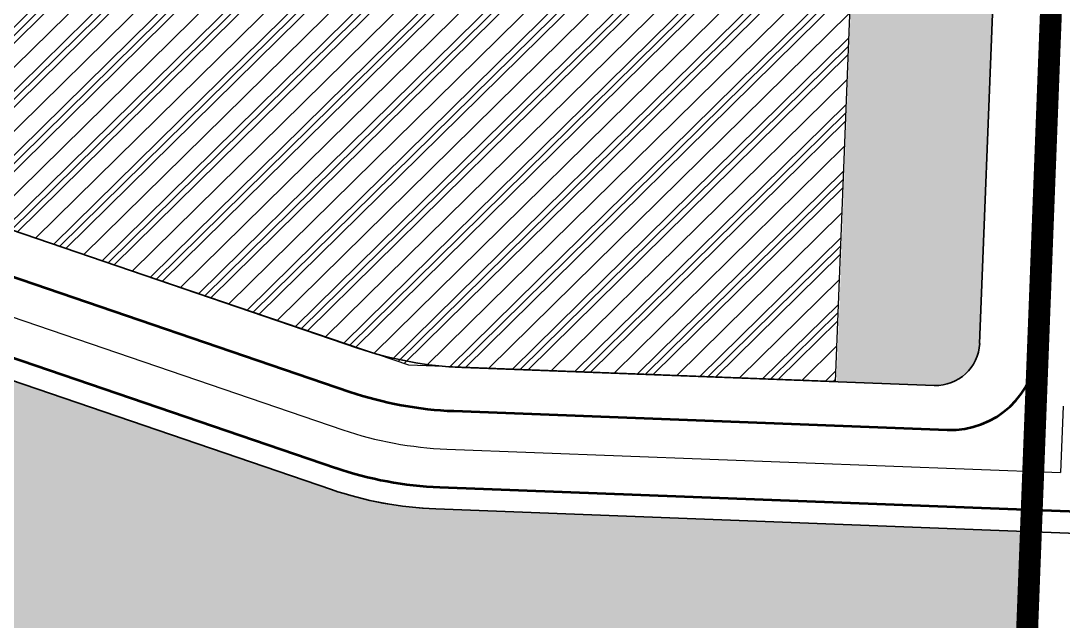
# Model space of a CAD drawing. Extents: x 577299 to 581055, y 2342699 to 2346415.
# Drawn here: x 580604.5 to 580747.1, y 2342990.1 to 2343072.3 of the extents above; entities that cross this region are included whole.
import ezdxf

# ---------------------------------------------------------------- set-up
doc = ezdxf.new("R2010")
doc.units = 0
doc.header["$LTSCALE"] = 10
doc.header["$MEASUREMENT"] = 0
for name, pattern in [('ACAD_ISO10W100', [18, 12, -3, 0, -3]), ('CENTER', [2, 1.25, -0.25, 0.25, -0.25]), ('DUONGDUT', [0.1875, 0.125, -0.0625])]:
    doc.linetypes.add(name, pattern=pattern)
for name, color, linetype in [('cayxanh', 74, 'Continuous'), ('dientich', 11, 'Continuous'), ('HTCN', 192, 'Continuous'), ('Long dg', 30, 'Continuous'), ('Tim dg', 6, 'CENTER')]:
    doc.layers.add(name, color=color, linetype=linetype)
for name, color, linetype, lineweight in [('DuongQH', 7, 'Continuous', 60), ('r-g-t-ke', 7, 'Continuous', 20), ('whe', 142, 'Continuous', 35), ('wlong-duong', 40, 'Continuous', 53)]:
    doc.layers.add(name, color=color, linetype=linetype, lineweight=lineweight)
pattern_1 = [(359.58224145, (-17089.4939, 4285.579), (0.015785906, 2.1650059602), [1.25, -1.25]), (59.58224145, (-17089.4939, 4285.579), (-1.8670572079, 1.0961739756), [1.25, -1.25]), (119.58224145, (-17088.861, 4286.657), (-1.8828431138, -1.0688319845), [1.25, -1.25])]

msp = doc.modelspace()

# ---------------------------------------------------------------- hatches: boundary and pattern name
at = {"layer": 'cayxanh'}
h = msp.add_hatch(dxfattribs=at)
h.set_pattern_fill('STARS', color=256, scale=10, angle=-0.4178, style=0)
h.set_pattern_definition(pattern_1)
edge = h.paths.add_edge_path()
edge.add_line((580738.37, 2343252.1), (580711.18, 2343253.34))
edge.add_line((580711.18, 2343253.34), (580724.03, 2343231.58))
edge.add_line((580724.03, 2343231.58), (580716.12, 2343022.92))
edge.add_line((580716.12, 2343022.92), (580729.48, 2343022.37))
edge.add_arc((580729.73, 2343028.35), 5.98, 267.633, 357.9707)
edge.add_line((580735.7, 2343028.13), (580744.1, 2343245.87))
edge.add_arc((580738.1, 2343246.11), 6, 357.7925, 447.9655)
edge.add_line((580738.32, 2343252.1), (580738.37, 2343252.1))
h = msp.add_hatch(dxfattribs=at)
h.set_pattern_fill('STARS', color=256, scale=10, angle=-0.4178, style=0)
h.set_pattern_definition(pattern_1)
h.paths.add_polyline_path([(580742.88, 2343002.34), (580661.25, 2343005.46, -0.072831), (580647, 2343008.11), (580594.17, 2343026.15, -0.028403), (580583.65, 2343030.42), (580496.88, 2343071.5), (580447.27, 2343041.01), (580611.78, 2342984.31), (580740.22, 2342937.44)])
at = {"layer": 'HTCN'}
h = msp.add_hatch(dxfattribs=at)
h.set_pattern_fill('PLASTI', color=256, scale=25, angle=44.5822, style=0)
h.set_pattern_definition([(44.58224145, (-17089.494, 4285.579), (-4.387077064, 4.451522755), []), (44.58224145, (-17090.042, 4286.1354), (-4.387077064, 4.451522755), []), (44.58224145, (-17090.5906, 4286.692), (-4.387077064, 4.451522755), []), (44.58224145, (-17092.236, 4288.361), (-4.387077064, 4.451522755), [])])
h.paths.add_polyline_path([(580604.06, 2343257.09), (580711.21, 2343253.38), (580724.03, 2343231.57), (580715.91, 2343022.93), (580657.58, 2343025.14), (580596.04, 2343046.12)])

# ---------------------------------------------------------------- linework, layer by layer
at = {"layer": 'dientich'}
msp.add_lwpolyline([(580601.64, 2343193.33), (580722.4, 2343188.74), (580722.4, 2343188.74), (580715.91, 2343022.93), (580657.58, 2343025.14), (580596.04, 2343046.12)], close=True, dxfattribs=at)
at = {"layer": 'DuongQH', "linetype": 'DUONGDUT', "ltscale": 30, "extrusion": (-8.80861e-05, -0.0001149, 1), "const_width": 1.2, "elevation": 1.01}
msp.add_lwpolyline([(580399.12, 2343053.53), (580704.93, 2342948.66), (580753.04, 2342930.99), (580813.45, 2342908.76), (580875.02, 2342886.25)], dxfattribs=at)
at = {"layer": 'Long dg', "ltscale": 0.2, "extrusion": (-8.80861e-05, -0.0001149, 1)}
msp.add_line((580757.38, 2343382.69, 23.96), (580743.7, 2343027.83, 23.92), dxfattribs=at)
at = {"layer": 'r-g-t-ke', "linetype": 'DUONGDUT', "ltscale": 30, "const_width": 3}
msp.add_lwpolyline([(579575.3, 2343662.93), (579846.13, 2343421.45), (579917.08, 2343359.16), (579970.87, 2343317.69), (580028.54, 2343275.09), (580097.56, 2343223.9), (580159.32, 2343179.19), (580287.85, 2343105.14), (580400.21, 2343057.23), (580611.78, 2342984.31), (580740.22, 2342937.44), (580743.7, 2343027.83), (580752.09, 2343245.57), (580753.48, 2343281.55), (580757.38, 2343382.69), (580782.87, 2343663.24), (580780.82, 2343713.3), (580777.93, 2343896.98), (580779.41, 2343932.02), (580802.37, 2344159.27), (580805.06, 2344185.98)], dxfattribs=at)
at = {"layer": 'Tim dg', "linetype": 'ACAD_ISO10W100', "ltscale": 0.8}
for p, q in [((580597.28, 2343033.8), (580648.52, 2343016.31)), ((580662.77, 2343013.66), (580746.79, 2343010.45))]:
    msp.add_line(p, q, dxfattribs=at)
at = {"layer": 'Tim dg', "linetype": 'ACAD_ISO10W100', "ltscale": 0.8, "extrusion": (-8.80861e-05, -0.0001149, 1)}
msp.add_line((580747.13, 2343019.52, 12.54), (580746.79, 2343010.45, 12.54), dxfattribs=at)
at = {"layer": 'Tim dg', "linetype": 'Continuous', "const_width": 0.1}
msp.add_lwpolyline([(579131.08, 2344057.44), (579846.13, 2343421.45), (579917.08, 2343359.16), (580028.54, 2343275.09), (580159.32, 2343179.19), (580287.85, 2343105.14), (580400.21, 2343057.23), (580611.78, 2342984.31), (580740.22, 2342937.44), (580742.88, 2343002.34), (580661.25, 2343005.46, -0.072831), (580647, 2343008.11), (580594.17, 2343026.15, -0.028403), (580583.65, 2343030.42), (580297.22, 2343166.01, -0.038045), (580286.85, 2343171.92), (580024.28, 2343338.43), (579788.07, 2343537.76), (579526.69, 2343771.99)], format="xyb", dxfattribs=at)
at = {"layer": 'Tim dg', "linetype": 'ACAD_ISO10W100', "ltscale": 0.8}
msp.add_arc((580664.68, 2343063.62), 50, 251.149, 267.8112, dxfattribs=at)
at = {"layer": 'whe', "extrusion": (-8.80861e-05, -0.0001149, 1)}
msp.add_line((580744.1, 2343245.87), (580735.7, 2343028.13), dxfattribs=at)
at = {"layer": 'whe'}
for p, q in [((580596.03, 2343046.12), (580650.6, 2343027.49)), ((580594.17, 2343026.15), (580647, 2343008.11)), ((580664.85, 2343024.84), (580729.48, 2343022.37)), ((580661.25, 2343005.46), (580750.22, 2343002.06))]:
    msp.add_line(p, q, dxfattribs=at)
at = {"layer": 'whe', "ltscale": 0.2}
msp.add_arc((580729.71, 2343028.37), 6, 267.8112, 357.7925, dxfattribs=at)
at = {"layer": 'whe'}
for centre in [(580666.75, 2343074.8), (580663.16, 2343055.43)]:
    msp.add_arc(centre, 50, 251.149, 267.8112, dxfattribs=at)
at = {"layer": 'wlong-duong'}
for p, q in [((580599.26, 2343038.68), (580649.49, 2343021.52)), ((580595.3, 2343028.93), (580647.55, 2343011.09)), ((580663.74, 2343018.88), (580731.25, 2343016.3)), ((580661.8, 2343008.44), (580750.33, 2343005.06))]:
    msp.add_line(p, q, dxfattribs=at)
for centre, radius, start, end in [((580731.71, 2343028.29), 12, 267.8112, 357.7925), ((580665.65, 2343068.84), 50, 251.149, 267.8112), ((580663.71, 2343058.41), 50, 251.149, 267.8112)]:
    msp.add_arc(centre, radius, start, end, dxfattribs=at)

doc.saveas('drawing.dxf')
